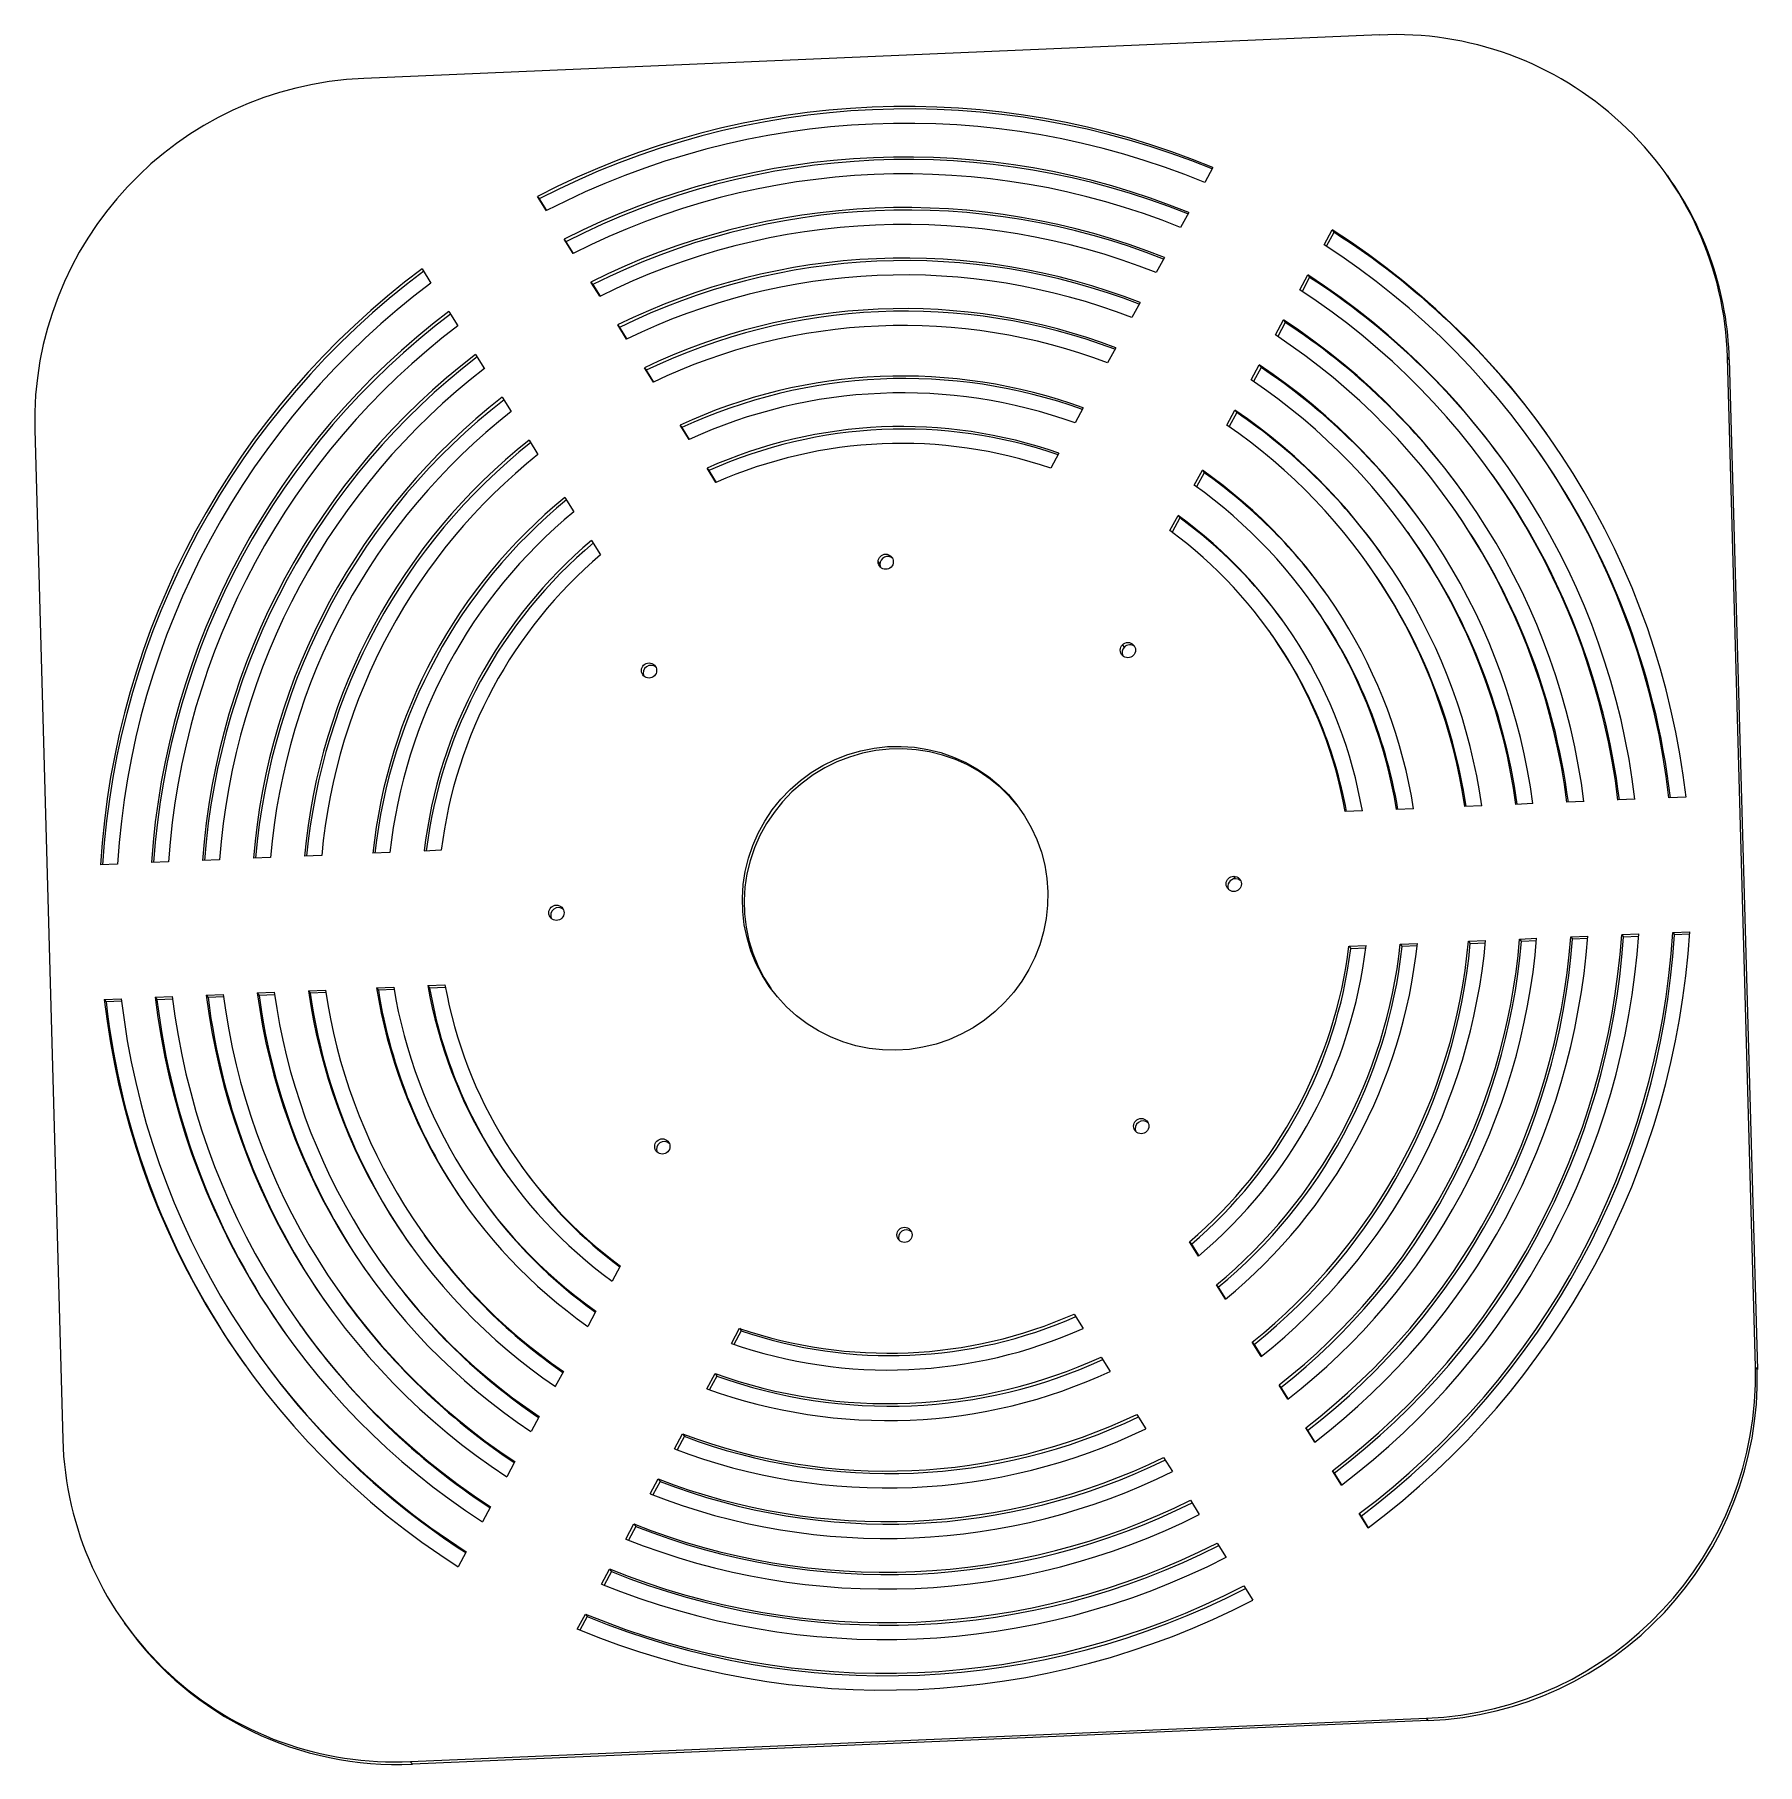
# Model space of a CAD drawing. Header units: millimetres. Extents: x -269 to 237, y -232 to 276.
import ezdxf

# ---------------------------------------------------------------- set-up
doc = ezdxf.new("R2010")
doc.units = ezdxf.units.MM

msp = doc.modelspace()

# ---------------------------------------------------------------- linework, layer by layer
at = {"color": 7, "linetype": 'Continuous', "lineweight": 25}
for p, q in [((126.18, 275.99), (-172.09, 263.25)), ((77.25, 237.06), (74.87, 232.66)), ((210.79, 234.58), (210.27, 235.31)), ((-118.49, 224.4), (-121.11, 228.59)), ((-121.11, 228.59), (-120.59, 227.87)), ((-120.59, 227.87), (-118.44, 224.43)), ((70.12, 223.85), (67.74, 219.45)), ((109.86, 214.36), (112.24, 218.76)), ((112.24, 218.76), (112.75, 218.04)), ((-110.65, 211.83), (-113.26, 216.02)), ((-113.26, 216.02), (-112.74, 215.3)), ((-112.74, 215.3), (-110.6, 211.85)), ((112.75, 218.04), (110.54, 213.93)), ((62.99, 210.63), (60.61, 206.23)), ((-155, 207.35), (-152.38, 203.16)), ((-102.8, 199.25), (-105.42, 203.44)), ((-105.42, 203.44), (-104.9, 202.72)), ((102.73, 201.15), (105.11, 205.55)), ((105.63, 204.83), (103.41, 200.71)), ((105.11, 205.55), (105.63, 204.83)), ((-104.9, 202.72), (-102.75, 199.27)), ((-147.16, 194.78), (-144.54, 190.59)), ((55.85, 197.41), (53.47, 193)), ((-94.94, 186.66), (-97.56, 190.86)), ((-97.56, 190.86), (-97.04, 190.13)), ((-97.04, 190.13), (-94.89, 186.68)), ((95.6, 187.93), (97.98, 192.34)), ((98.5, 191.61), (96.27, 187.48)), ((97.98, 192.34), (98.5, 191.61)), ((48.71, 184.17), (46.32, 179.75)), ((-139.31, 182.2), (-136.69, 178.01)), ((-87.08, 174.05), (-89.7, 178.26)), ((-89.7, 178.26), (-89.18, 177.53)), ((88.46, 174.7), (90.84, 179.11)), ((91.36, 178.38), (89.13, 174.25)), ((90.84, 179.11), (91.36, 178.38)), ((236.59, -115.16), (228.35, 181.39)), ((228.87, 180.66), (228.35, 181.39)), ((228.87, 180.66), (237.11, -115.89)), ((-89.18, 177.53), (-87.03, 174.08)), ((-131.45, 169.61), (-128.83, 165.42)), ((39.17, 166.49), (36.78, 162.07)), ((81.31, 161.45), (83.7, 165.87)), ((84.22, 165.14), (81.98, 160.99)), ((83.7, 165.87), (84.22, 165.14)), ((-268.76, 160.16), (-260.52, -136.39)), ((-76.58, 157.23), (-79.21, 161.44)), ((-79.21, 161.44), (-78.69, 160.71)), ((-78.69, 160.71), (-76.53, 157.25)), ((-123.59, 157.02), (-120.97, 152.81)), ((32, 153.21), (29.61, 148.78)), ((171.52, 155.55), (171, 156.28)), ((-68.69, 144.58), (-71.32, 148.8)), ((-71.32, 148.8), (-70.8, 148.07)), ((-70.8, 148.07), (-68.63, 144.6)), ((71.77, 143.77), (74.16, 148.19)), ((74.68, 147.47), (72.43, 143.3)), ((74.16, 148.19), (74.68, 147.47)), ((159.32, 146.83), (158.8, 147.55)), ((-113.1, 140.2), (-110.47, 135.98)), ((147.12, 138.1), (146.6, 138.83)), ((64.6, 130.48), (66.99, 134.91)), ((67.51, 134.18), (65.25, 130)), ((66.99, 134.91), (67.51, 134.18)), ((-105.21, 127.56), (-102.58, 123.34)), ((134.92, 129.38), (134.4, 130.1)), ((-21.07, 121.25), (-20.55, 120.53)), ((-20.55, 120.53), (-20.37, 119.7)), ((122.72, 120.65), (122.2, 121.38)), ((106.45, 109.02), (105.93, 109.75)), ((50.65, 96.9), (51.17, 96.18)), ((94.25, 100.3), (93.73, 101.02)), ((186.21, 50.93), (181.21, 50.72)), ((201.19, 51.57), (196.19, 51.36)), ((216.16, 52.21), (211.17, 52)), ((121.13, 48.15), (116.1, 47.94)), ((136.18, 48.79), (131.16, 48.58)), ((156.21, 49.65), (151.21, 49.44)), ((171.22, 50.29), (166.22, 50.08)), ((-164.44, 35.96), (-169.45, 35.74)), ((-149.38, 36.6), (-154.4, 36.38)), ((-244.44, 32.54), (-249.43, 32.33)), ((-229.47, 33.18), (-234.46, 32.97)), ((-214.48, 33.82), (-219.48, 33.61)), ((-199.49, 34.46), (-204.49, 34.25)), ((-184.48, 35.1), (-189.49, 34.89)), ((83.27, 28.97), (83.79, 28.24)), ((167.31, 10.54), (172.31, 10.75)), ((167.31, 10.54), (167.83, 9.81)), ((182.31, 11.18), (187.3, 11.39)), ((182.31, 11.18), (182.83, 10.45)), ((187.25, 10.64), (182.83, 10.45)), ((197.29, 11.82), (202.28, 12.03)), ((197.29, 11.82), (197.81, 11.09)), ((202.24, 11.28), (197.81, 11.09)), ((212.27, 12.46), (217.26, 12.67)), ((212.27, 12.46), (212.79, 11.73)), ((217.21, 11.92), (212.79, 11.73)), ((117.2, 8.4), (122.23, 8.61)), ((117.2, 8.4), (117.72, 7.67)), ((122.14, 7.86), (117.72, 7.67)), ((132.26, 9.04), (137.28, 9.25)), ((132.26, 9.04), (132.78, 8.31)), ((137.2, 8.5), (132.78, 8.31)), ((152.31, 9.9), (157.31, 10.11)), ((152.31, 9.9), (152.82, 9.17)), ((157.24, 9.36), (152.82, 9.17)), ((172.25, 10), (167.83, 9.81)), ((-188.39, -4.65), (-183.38, -4.44)), ((-188.39, -4.65), (-187.87, -5.38)), ((-168.35, -3.8), (-163.34, -3.58)), ((-168.35, -3.8), (-167.83, -4.52)), ((-163.22, -4.33), (-167.83, -4.52)), ((-153.3, -3.16), (-148.28, -2.94)), ((-153.3, -3.16), (-152.78, -3.88)), ((-148.14, -3.68), (-152.78, -3.88)), ((-248.33, -7.21), (-243.34, -7)), ((-248.33, -7.21), (-247.81, -7.94)), ((-243.25, -7.74), (-247.81, -7.94)), ((-233.36, -6.57), (-228.37, -6.36)), ((-233.36, -6.57), (-232.84, -7.3)), ((-228.28, -7.11), (-232.84, -7.3)), ((-218.38, -5.93), (-213.39, -5.72)), ((-218.38, -5.93), (-217.86, -6.66)), ((-213.29, -6.47), (-217.86, -6.66)), ((-203.39, -5.29), (-198.39, -5.08)), ((-203.39, -5.29), (-202.87, -6.02)), ((-198.29, -5.82), (-202.87, -6.02)), ((-183.27, -5.18), (-187.87, -5.38)), ((-125.9, -56.03), (-125.38, -56.75)), ((-138.1, -64.75), (-137.58, -65.48)), ((-154.37, -76.38), (-153.85, -77.11)), ((73.04, -82.56), (70.4, -78.34)), ((70.4, -78.34), (70.92, -79.07)), ((70.92, -79.07), (73.08, -82.52)), ((-166.57, -85.11), (-166.05, -85.84)), ((-96.78, -85.48), (-99.17, -89.91)), ((80.92, -95.2), (78.29, -90.99)), ((78.29, -90.99), (78.81, -91.72)), ((-178.77, -93.83), (-178.25, -94.56)), ((78.81, -91.72), (80.97, -95.16)), ((-103.95, -98.77), (-106.33, -103.2)), ((36.51, -99.58), (39.14, -103.8)), ((-190.98, -102.56), (-190.46, -103.28)), ((-64.18, -108.21), (-61.79, -103.78)), ((-61.27, -104.51), (-63.41, -108.48)), ((-61.79, -103.78), (-61.27, -104.51)), ((-203.18, -111.28), (-202.66, -112.01)), ((91.42, -112.02), (88.8, -107.82)), ((88.8, -107.82), (89.31, -108.54)), ((89.31, -108.54), (91.46, -111.99)), ((-113.49, -116.46), (-115.87, -120.87)), ((44.4, -112.23), (47.03, -116.44)), ((237.11, -115.89), (236.59, -115.16)), ((-71.34, -121.5), (-68.96, -117.07)), ((-68.44, -117.8), (-70.58, -121.77)), ((-68.96, -117.07), (-68.44, -117.8)), ((99.28, -124.62), (96.66, -120.42)), ((96.66, -120.42), (97.18, -121.15)), ((97.18, -121.15), (99.32, -124.58)), ((-120.63, -129.7), (-123.01, -134.11)), ((54.9, -129.06), (57.53, -133.26)), ((-80.88, -139.17), (-78.5, -134.76)), ((-77.98, -135.48), (-80.13, -139.46)), ((-78.5, -134.76), (-77.98, -135.48)), ((107.13, -137.21), (104.52, -133.01)), ((104.52, -133.01), (105.03, -133.74)), ((105.03, -133.74), (107.18, -137.17)), ((62.77, -141.66), (65.39, -145.86)), ((-127.77, -142.93), (-130.15, -147.34)), ((114.98, -149.79), (112.37, -145.59)), ((112.37, -145.59), (112.88, -146.32)), ((112.88, -146.32), (115.03, -149.75)), ((-88.02, -152.41), (-85.64, -148)), ((-85.13, -148.73), (-87.27, -152.71)), ((-85.64, -148), (-85.13, -148.73)), ((-134.91, -156.15), (-137.28, -160.56)), ((70.62, -154.25), (73.24, -158.45)), ((-95.16, -165.64), (-92.78, -161.23)), ((-92.26, -161.96), (-94.41, -165.94)), ((-92.78, -161.23), (-92.26, -161.96)), ((122.82, -162.36), (120.21, -158.17)), ((120.21, -158.17), (120.73, -158.89)), ((120.73, -158.89), (122.87, -162.32)), ((78.47, -166.83), (81.09, -171.03)), ((-142.03, -169.37), (-144.41, -173.77)), ((-102.29, -178.86), (-99.92, -174.45)), ((-99.4, -175.18), (-101.55, -179.16)), ((-99.92, -174.45), (-99.4, -175.18)), ((86.32, -179.41), (88.93, -183.6)), ((-109.42, -192.07), (-107.04, -187.67)), ((-107.04, -187.67), (-106.53, -188.39)), ((-242.44, -190.31), (-241.93, -191.04)), ((-106.53, -188.39), (-108.68, -192.38)), ((-158.35, -231), (139.91, -218.26)), ((140.43, -218.98), (139.91, -218.26)), ((140.43, -218.98), (-157.84, -231.72)), ((-157.84, -231.72), (-158.35, -231))]:
    msp.add_line(p, q, dxfattribs=at)
at = {"color": 8, "linetype": 'Continuous', "lineweight": 25}
msp.add_line((57.69, -42.76), (58.21, -43.47), dxfattribs=at)
at = {"color": 7, "linetype": 'Continuous', "lineweight": 25, "flags": 128}
for points in [[(28.75, 24.41), (28.69, 20.46), (28.27, 16.53), (27.51, 12.65), (26.4, 8.84), (24.96, 5.14), (23.21, 1.57), (21.14, -1.83), (18.78, -5.04), (16.15, -8.03), (13.27, -10.79), (10.16, -13.29), (6.84, -15.5), (3.34, -17.42), (-0.31, -19.03), (-4.08, -20.31), (-7.95, -21.25), (-11.88, -21.86), (-15.84, -22.11), (-19.81, -22.02), (-23.74, -21.58), (-27.62, -20.8), (-31.4, -19.67), (-35.07, -18.22), (-38.59, -16.44), (-41.93, -14.36), (-45.07, -12), (-47.98, -9.36), (-50.64, -6.47), (-53.04, -3.36), (-55.14, -0.05), (-56.94, 3.44), (-58.42, 7.09), (-59.56, 10.85), (-60.37, 14.7), (-60.83, 18.61), (-60.94, 22.56), (-60.7, 26.5), (-60.11, 30.41), (-59.17, 34.26), (-57.9, 38.02), (-56.3, 41.66), (-54.38, 45.14), (-52.17, 48.45), (-49.67, 51.56), (-46.91, 54.44), (-43.91, 57.07), (-40.7, 59.43), (-37.29, 61.5), (-33.71, 63.26), (-29.99, 64.7), (-26.17, 65.82), (-22.27, 66.59), (-18.32, 67.03), (-14.35, 67.11), (-10.39, 66.84), (-6.48, 66.23), (-2.65, 65.27), (1.08, 63.98), (4.68, 62.36), (8.11, 60.44), (11.35, 58.21), (14.38, 55.71), (17.17, 52.94), (19.7, 49.94), (21.95, 46.72), (23.9, 43.32), (25.54, 39.75), (26.86, 36.04), (27.83, 32.23), (28.47, 28.35), (28.75, 24.41)], [(20.86, 48.37), (20.22, 49.21), (17.69, 52.22), (14.9, 54.98), (11.87, 57.49), (8.63, 59.71), (5.19, 61.64), (1.6, 63.25), (-2.13, 64.54), (-5.97, 65.5), (-9.88, 66.11), (-13.83, 66.38), (-17.8, 66.3), (-21.75, 65.87), (-25.65, 65.09), (-29.48, 63.98), (-33.19, 62.53), (-36.77, 60.77), (-40.18, 58.7), (-43.4, 56.34), (-46.4, 53.71), (-49.16, 50.83), (-51.65, 47.73), (-53.87, 44.42), (-55.78, 40.93), (-57.38, 37.29), (-58.65, 33.54), (-59.59, 29.69), (-60.18, 25.77), (-60.42, 21.83), (-60.31, 17.89), (-59.85, 13.97), (-59.04, 10.12), (-57.9, 6.36), (-56.42, 2.72), (-54.62, -0.77), (-52.52, -4.09), (-52.51, -4.1)], [(85.39, 27.66), (84.65, 28.11), (83.79, 28.24)]]:
    msp.add_lwpolyline(points, dxfattribs=at)
at = {"color": 7, "linetype": 'Continuous', "lineweight": 25}
for centre, radius in [((-18.85, 121.32), 2.23), ((52.27, 95.37), 2.24), ((-88.36, 89.39), 2.23), ((83.36, 26.73), 2.24), ((-115.54, 18.26), 2.24), ((56.19, -44.4), 2.23), ((-84.45, -50.37), 2.24), ((-13.34, -76.32), 2.23)]:
    msp.add_circle(centre, radius, dxfattribs=at)
for centre, radius, start, end in [((130.89, 178.61), 97.49, 1.6313, 92.7717), ((-167.85, 162.4), 100.94, 92.4071, 181.2742), ((-12.83, 19.81), 235.19, 67.4797, 117.4109), ((-12.31, 19.07), 235.2, 67.6778, 117.4102), ((-12.9, 19.87), 230.19, 67.5855, 117.3051), ((-13.03, 20), 220.16, 67.8094, 117.0812), ((-12.51, 19.21), 220.22, 68.026, 117.0756), ((-13.1, 20.01), 215.2, 67.9352, 116.9554), ((131.63, 178.05), 97.28, 1.5392, 35.5321), ((-13.23, 20.14), 205.18, 68.1928, 116.6978), ((-12.71, 19.4), 205.19, 68.4201, 116.697), ((-13.3, 20.2), 200.17, 68.3325, 116.5581), ((-10.37, 26.57), 227.98, 6.4585, 57.4655), ((-10.49, 26.48), 223.12, 6.5664, 57.3577), ((-9.83, 25.83), 227.98, 35.689, 57.4715), ((-13.44, 20.37), 190.11, 68.6263, 116.2643), ((-12.91, 19.51), 190.23, 68.8865, 116.2487), ((-13.55, 18.05), 236.31, 126.7676, 176.536), ((-13.02, 17.32), 236.32, 126.7682, 176.3523), ((-13.5, 20.31), 185.22, 68.804, 116.0866), ((-10.73, 26.31), 213.41, 6.7967, 57.1274), ((-10.2, 25.56), 213.43, 35.6972, 57.1321), ((-13.6, 18.14), 231.29, 126.8731, 176.4305), ((-10.84, 26.23), 208.55, 6.9193, 57.0047), ((-13.69, 18.31), 221.26, 127.101, 176.2026), ((-13.2, 17.6), 221.23, 127.0975, 176.0105), ((-13.63, 20.48), 175.16, 69.1507, 115.7399), ((-13.11, 19.74), 175.17, 69.4174, 115.7391), ((-13.78, 18.42), 216.2, 127.2175, 176.0862), ((-13.7, 20.52), 170.17, 69.3464, 115.5442), ((-11.08, 26.06), 198.84, 7.1839, 56.7401), ((-10.55, 25.32), 198.85, 35.705, 56.7445), ((-11.2, 25.98), 193.99, 7.3263, 56.5977), ((-13.86, 18.6), 206.16, 127.4789, 175.8248), ((-13.34, 17.86), 206.17, 127.4795, 175.614), ((-13.92, 18.69), 201.14, 127.6181, 175.6856), ((-11.45, 25.8), 184.3, 7.6354, 56.2886), ((-10.9, 25.08), 184.28, 35.7141, 56.2952), ((-13.9, 20.7), 155.15, 69.9976, 114.893), ((-13.38, 19.96), 155.16, 70.2993, 114.8921), ((-11.55, 25.73), 179.43, 7.7996, 56.1244), ((-13.98, 18.85), 191.13, 127.9247, 175.379), ((-13.54, 18.16), 191.04, 127.9126, 175.1641), ((-13.97, 20.76), 150.14, 70.2448, 114.6458), ((-14.12, 18.99), 186.01, 128.0745, 175.2291), ((-11.8, 25.55), 169.73, 8.1623, 55.7617), ((-11.26, 24.83), 169.72, 35.7254, 55.7677), ((-14.1, 20.92), 140.09, 70.7845, 114.1061), ((-13.58, 20.08), 140.2, 71.1348, 114.0895), ((-11.91, 25.47), 164.87, 8.3581, 55.566), ((-14.19, 19.15), 176, 128.4336, 174.87), ((-13.66, 18.42), 176.01, 128.4344, 174.6226), ((-14.25, 19.25), 170.96, 128.6239, 174.6798), ((-14.17, 20.93), 135.13, 71.0968, 113.7938), ((-10.29, 25.65), 223.45, 6.7759, 35.5451), ((-12.27, 25.22), 150.31, 9.0245, 54.8995), ((-11.75, 24.47), 150.32, 35.7455, 54.9028), ((-12.39, 25.13), 145.46, 9.2766, 54.6474), ((-10.61, 25.41), 208.85, 7.1415, 35.547), ((-14.4, 19.51), 155.9, 129.2782, 174.0254), ((-13.87, 18.78), 155.91, 129.279, 173.7456), ((-10.94, 25.17), 194.26, 7.5635, 35.5479), ((-14.45, 19.61), 150.88, 129.5246, 173.779), ((-12.64, 24.96), 135.76, 9.8373, 54.0867), ((-12.1, 24.23), 135.75, 35.7623, 54.0923), ((-14.52, 19.77), 140.86, 130.0771, 173.2265), ((-12.75, 24.87), 130.9, 10.1476, 53.7764), ((-11.31, 24.9), 179.71, 8.0578, 35.5456), ((-14.07, 19.08), 140.79, 130.0646, 172.9296), ((-14.62, 19.89), 135.79, 130.3738, 172.9299), ((-18.29, 120.59), 2.26, 48.0018, 181.5532), ((-11.61, 24.67), 165.09, 8.6338, 35.549), ((-12.04, 24.35), 145.63, 9.5854, 35.5518), ((52.82, 94.65), 2.25, 47.8622, 137.1994), ((-12.37, 24.1), 131.04, 10.4877, 35.5531), ((52.79, 94.64), 2.23, 136.5587, 203.477), ((-87.79, 88.64), 2.26, 47.9076, 203.2271), ((83.88, 25.99), 2.26, 92.1383, 203.1745), ((-114.97, 17.5), 2.26, 47.9076, 203.2271), ((-18.05, 26.01), 186.01, 308.0745, 355.2291), ((-18.2, 26.15), 191.13, 307.9247, 355.379), ((-18.26, 26.31), 201.14, 307.6181, 355.6856), ((-17.74, 25.58), 201.14, 307.6181, 355.6856), ((-18.31, 26.4), 206.16, 307.4789, 355.8248), ((-18.4, 26.57), 216.2, 307.2175, 356.0862), ((-17.91, 25.87), 216.23, 307.2216, 356.082), ((-18.49, 26.68), 221.26, 307.101, 356.2026), ((-18.57, 26.86), 231.29, 306.8731, 356.4305), ((-18.05, 26.13), 231.29, 306.8731, 356.4305), ((-18.63, 26.95), 236.31, 306.7676, 356.536), ((-17.56, 25.11), 135.79, 310.3738, 352.9299), ((-17.04, 24.38), 135.79, 310.3738, 352.9299), ((-17.65, 25.22), 140.86, 310.0771, 353.2265), ((-17.72, 25.39), 150.88, 309.5246, 353.779), ((-17.2, 24.66), 150.88, 309.5246, 353.779), ((-17.78, 25.48), 155.9, 309.2782, 354.0254), ((-17.92, 25.75), 170.96, 308.6239, 354.6798), ((-17.43, 25.04), 170.99, 308.6285, 354.6752), ((-17.99, 25.85), 176, 308.4336, 354.87), ((-17.62, 25.33), 186.1, 308.0871, 355.2165), ((-20.37, 19.44), 169.73, 188.1623, 235.7617), ((-20.26, 19.53), 164.87, 188.3581, 235.566), ((-19.9, 19.78), 150.31, 189.0245, 234.8995), ((-19.2, 19.12), 150.5, 189.0384, 215.381), ((-19.78, 19.86), 145.46, 189.2766, 234.6474), ((-19.54, 20.04), 135.76, 189.8373, 234.0867), ((-18.87, 19.36), 135.91, 189.8482, 215.3642), ((-19.42, 20.12), 130.9, 190.1476, 233.7764), ((-21.8, 18.43), 227.98, 186.4585, 237.4655), ((-20.97, 17.81), 228.3, 186.4753, 215.4339), ((-21.68, 18.51), 223.12, 186.5664, 237.3577), ((-21.45, 18.68), 213.41, 186.7967, 237.1274), ((-20.62, 18.06), 213.74, 186.8146, 215.4256), ((-21.33, 18.76), 208.55, 186.9193, 237.0047), ((-21.1, 18.93), 198.84, 187.1839, 236.7401), ((-20.3, 18.3), 199.13, 187.2009, 215.4188), ((-20.98, 19.02), 193.99, 187.3263, 236.5977), ((-20.73, 19.19), 184.3, 187.6354, 236.2886), ((-19.99, 18.54), 184.53, 187.6488, 215.4107), ((-20.62, 19.27), 179.43, 187.7996, 236.1244), ((-19.67, 18.78), 169.93, 188.1743, 215.4009), ((56.7, -45.15), 2.26, 47.7373, 203.228), ((-83.91, -51.16), 2.26, 47.9076, 203.2271), ((-18.92, 19.39), 130.88, 215.5729, 233.4282), ((-19.3, 19.12), 145.43, 215.5724, 234.3354), ((-12.8, -77.11), 2.26, 47.9076, 203.2271), ((-19.77, 18.79), 164.85, 215.5738, 235.2919), ((-20.13, 18.53), 179.4, 215.5741, 235.8731), ((-20.48, 18.29), 193.98, 215.5751, 236.3658), ((-18.01, 24.06), 135.13, 251.0968, 293.7938), ((-17.49, 23.34), 135.13, 251.0968, 293.7938), ((-20.83, 18.05), 208.55, 215.5761, 236.7892), ((-18.07, 24.07), 140.09, 250.7845, 294.1061), ((-21.19, 17.8), 223.11, 215.5765, 237.1577), ((-18.27, 24.29), 155.15, 249.9976, 294.893), ((-18.21, 24.24), 150.14, 250.2448, 294.6458), ((-17.69, 23.51), 150.14, 250.2448, 294.6458), ((135.67, -117.41), 100.94, 272.4071, 1.2742), ((136.19, -118.13), 100.94, 272.4071, 1.2742), ((-18.48, 24.48), 170.17, 249.3464, 295.5442), ((-17.96, 23.71), 170.14, 249.3411, 295.5495), ((-163.07, -133.62), 97.49, 181.6313, 272.7717), ((-18.54, 24.51), 175.16, 249.1507, 295.7399), ((-18.68, 24.69), 185.22, 248.804, 296.0866), ((-18.74, 24.62), 190.11, 248.6263, 296.2643), ((-18.15, 23.84), 185.11, 248.7894, 296.1012), ((-18.87, 24.8), 200.17, 248.3325, 296.5581), ((-18.36, 24.07), 200.17, 248.3325, 296.5581), ((-18.94, 24.85), 205.18, 248.1928, 296.6978), ((-19.08, 24.99), 215.2, 247.9352, 296.9554), ((-18.55, 24.22), 215.16, 247.9304, 296.9602), ((-19.14, 25), 220.16, 247.8094, 297.0812), ((-19.27, 25.13), 230.19, 247.5855, 297.3051), ((-18.76, 24.4), 230.19, 247.5855, 297.3051), ((-19.34, 25.19), 235.19, 247.4797, 297.4109), ((-162.36, -133.83), 98, 215.7165, 272.6465)]:
    msp.add_arc(centre, radius, start, end, dxfattribs=at)

doc.saveas('drawing.dxf')
